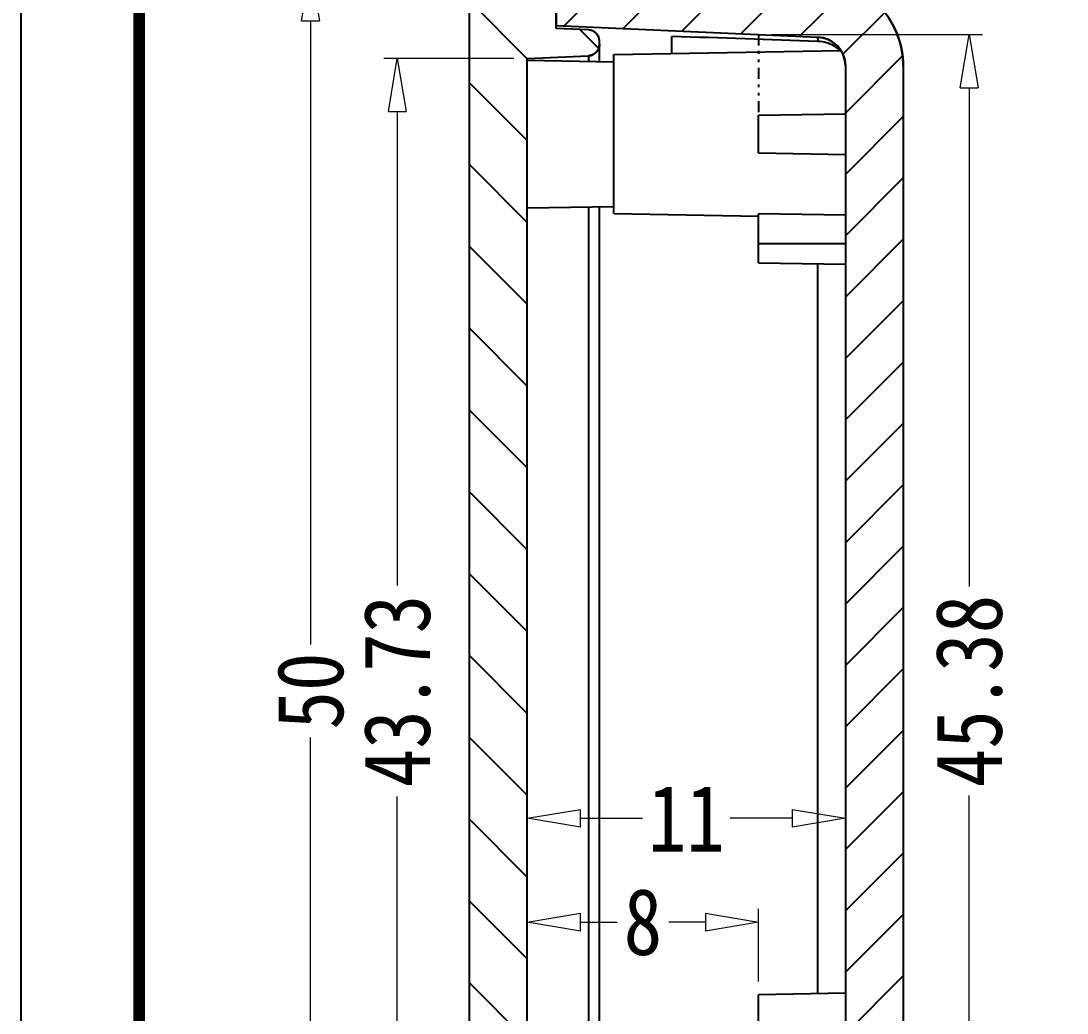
# Model space of a CAD drawing. Header units: millimetres. Extents: x 891 to 1788, y -1993 to 199.
# Drawn here: x 890.85 to 927.02, y 132.61 to 166.9 of the extents above; entities that cross this region are included whole.
import ezdxf

# ---------------------------------------------------------------- set-up
doc = ezdxf.new("R2010")
doc.units = ezdxf.units.MM
doc.linetypes.add('DIVIDE', pattern=[31.75, 12.7, -6.35, 0, -6.35, 0, -6.35])
doc.layers.add('dim', color=3, linetype='Continuous', lineweight=9)
doc.layers.add('from', color=7, linetype='Continuous')
doc.styles.add('FFS', font='', dxfattribs={"width": 0.85})
doc.styles.get('FFS').set_extended_font_data('FangSong_GB2312')
doc.dimstyles.new('YanXiu', dxfattribs={"dimtxt": 2.5, "dimasz": 2.2, "dimexe": 1, "dimexo": 0.6, "dimgap": 0.66, "dimtad": 0, "dimzin": 9, "dimdsep": 46, "dimtxsty": 'FFS', "dimblk": 'CLOSEDBLANK', "dimcen": 0, "dimclrd": 256, "dimclre": 131, "dimclrt": 42, "dimazin": 0, "dimtfac": 1, "dimtofl": 0, "dimtmove": 0, "dimatfit": 3, "dimldrblk": 'CLOSEDBLANK', "dimfxl": 1, "dimlwd": 5, "dimlwe": 5, "dimarcsym": 0})

# ---------------------------------------------------------------- blocks, each defined once
blk = doc.blocks.new('_ClosedBlank')
at = {"color": 0, "linetype": 'ByBlock', "lineweight": -2}
for p, q in [((-1, 0.167), (0, 0)), ((-1, 0.167), (-1, -0.167)), ((0, 0), (-1, -0.167))]:
    blk.add_line(p, q, dxfattribs=at)
blk = doc.blocks.new('*D19')
at = {"layer": 'Defpoints', "color": 0}
for p in [(908.356, 165.605), (903.862, 121.875), (908.356, 121.875)]:
    blk.add_point(p, dxfattribs=at)
at = {"layer": 'dim', "color": 131, "lineweight": 5}
for p, q in [((907.896, 165.605), (903.403, 165.605)), ((907.896, 121.875), (903.403, 121.875))]:
    blk.add_line(p, q, dxfattribs=at)
at = {"layer": 'dim', "lineweight": 5}
for p, q in [((903.862, 163.765), (903.862, 147.386)), ((903.862, 123.715), (903.862, 140.094))]:
    blk.add_line(p, q, dxfattribs=at)
at = {"layer": 'dim', "lineweight": 5, "xscale": 1.84, "yscale": 1.84, "zscale": 1.84}
for p, rotation in [((903.862, 165.605), 90), ((903.862, 121.875), 270)]:
    blk.add_blockref('_ClosedBlank', p, dxfattribs=dict(at, rotation=rotation))
at = {"layer": 'dim', "color": 42, "insert": (903.862, 143.74), "char_height": 2.3, "attachment_point": 5, "rotation": 90, "style": 'FFS'}
blk.add_mtext('43.73', dxfattribs=at)
blk = doc.blocks.new('*D20')
at = {"layer": 'Defpoints', "color": 0}
for p in [(909.356, 168.74), (900.862, 118.74), (909.356, 118.74)]:
    blk.add_point(p, dxfattribs=at)
at = {"layer": 'dim', "color": 131, "lineweight": 5}
for p, q in [((908.896, 168.74), (900.403, 168.74)), ((908.896, 118.74), (900.403, 118.74))]:
    blk.add_line(p, q, dxfattribs=at)
at = {"layer": 'dim', "lineweight": 5}
for p, q in [((900.862, 166.9), (900.862, 145.351)), ((900.862, 120.58), (900.862, 142.128))]:
    blk.add_line(p, q, dxfattribs=at)
at = {"layer": 'dim', "lineweight": 5, "xscale": 1.84, "yscale": 1.84, "zscale": 1.84}
for p, rotation in [((900.862, 168.74), 90), ((900.862, 118.74), 270)]:
    blk.add_blockref('_ClosedBlank', p, dxfattribs=dict(at, rotation=rotation))
at = {"layer": 'dim', "color": 42, "insert": (900.862, 143.74), "char_height": 2.3, "attachment_point": 5, "rotation": 90, "style": 'FFS'}
blk.add_mtext('50', dxfattribs=at)
blk = doc.blocks.new('*D21')
at = {"layer": 'Defpoints', "color": 0}
for p in [(908.356, 135.749), (908.356, 134.476, 0), (916.356, 133.24, 0)]:
    blk.add_point(p, dxfattribs=at)
at = {"layer": 'dim', "color": 131, "lineweight": 5}
for p, q in [((908.356, 134.936), (908.356, 136.209)), ((916.356, 133.699), (916.356, 136.209))]:
    blk.add_line(p, q, dxfattribs=at)
at = {"layer": 'dim', "lineweight": 5}
for p, q in [((910.196, 135.749), (911.463, 135.749)), ((914.516, 135.749), (913.249, 135.749))]:
    blk.add_line(p, q, dxfattribs=at)
at = {"layer": 'dim', "lineweight": 5, "xscale": 1.84, "yscale": 1.84, "zscale": 1.84, "rotation": 180}
blk.add_blockref('_ClosedBlank', (908.356, 135.749), dxfattribs=at)
at = {"layer": 'dim', "lineweight": 5, "xscale": 1.84, "yscale": 1.84, "zscale": 1.84}
blk.add_blockref('_ClosedBlank', (916.356, 135.749), dxfattribs=at)
at = {"layer": 'dim', "color": 42, "insert": (912.356, 135.749), "char_height": 2.3, "attachment_point": 5, "style": 'FFS'}
blk.add_mtext('8', dxfattribs=at)
blk = doc.blocks.new('*D22')
at = {"layer": 'Defpoints', "color": 0}
for p in [(908.356, 139.343), (908.356, 137.304, 0), (919.356, 136.138, 0)]:
    blk.add_point(p, dxfattribs=at)
at = {"layer": 'dim', "color": 131, "lineweight": 5}
for p, q in [((908.356, 137.764), (908.356, 139.803)), ((919.356, 136.598), (919.356, 139.803))]:
    blk.add_line(p, q, dxfattribs=at)
at = {"layer": 'dim', "lineweight": 5}
for p, q in [((910.196, 139.343), (912.339, 139.343)), ((917.516, 139.343), (915.372, 139.343))]:
    blk.add_line(p, q, dxfattribs=at)
at = {"layer": 'dim', "lineweight": 5, "xscale": 1.84, "yscale": 1.84, "zscale": 1.84, "rotation": 180}
blk.add_blockref('_ClosedBlank', (908.356, 139.343), dxfattribs=at)
at = {"layer": 'dim', "lineweight": 5, "xscale": 1.84, "yscale": 1.84, "zscale": 1.84}
blk.add_blockref('_ClosedBlank', (919.356, 139.343), dxfattribs=at)
at = {"layer": 'dim', "color": 42, "insert": (913.856, 139.343), "char_height": 2.3, "attachment_point": 5, "style": 'FFS'}
blk.add_mtext('11', dxfattribs=at)
blk = doc.blocks.new('*D24')
at = {"layer": 'Defpoints', "color": 0}
for p in [(916.356, 166.432), (923.635, 166.432), (916.356, 121.047)]:
    blk.add_point(p, dxfattribs=at)
at = {"layer": 'dim', "color": 131, "lineweight": 5}
for p, q in [((916.816, 166.432), (924.095, 166.432)), ((916.816, 121.047), (924.095, 121.047))]:
    blk.add_line(p, q, dxfattribs=at)
at = {"layer": 'dim', "lineweight": 5}
for p, q in [((923.635, 164.592), (923.635, 147.354)), ((923.635, 122.887), (923.635, 140.125))]:
    blk.add_line(p, q, dxfattribs=at)
at = {"layer": 'dim', "lineweight": 5, "xscale": 1.84, "yscale": 1.84, "zscale": 1.84}
for p, rotation in [((923.635, 166.432), 90), ((923.635, 121.047), 270)]:
    blk.add_blockref('_ClosedBlank', p, dxfattribs=dict(at, rotation=rotation))
at = {"layer": 'dim', "color": 42, "insert": (923.635, 143.74), "char_height": 2.3, "attachment_point": 5, "rotation": 90, "style": 'FFS'}
blk.add_mtext('45.38', dxfattribs=at)

msp = doc.modelspace()

# ---------------------------------------------------------------- hatches: boundary and pattern name
at = {"linetype": 'Continuous'}
h = msp.add_hatch(dxfattribs=at)
h.set_pattern_fill('DEFAULT__2', color=40, scale=2, angle=135, style=0, pattern_type=0)
h.set_pattern_definition([(135, (1502.752, -392.0378), (-1.4142136, -1.4142136), [])])
edge = h.paths.add_edge_path()
edge.add_line((909.356, 111.058), (909.356, 112.458))
edge.add_spline(control_points=[(909.356, 111.058), (909.356, 110.796), (909.172, 110.61), (908.91, 110.608)], knot_values=[0, 0, 0, 0, 1, 1, 1, 1], weights=[1, 0.80679, 0.80679, 1], degree=3, periodic=0)
edge.add_line((908.91, 110.608), (906.86, 110.59))
edge.add_spline(control_points=[(906.356, 111.09), (906.356, 110.795), (906.565, 110.587), (906.86, 110.59)], knot_values=[0, 0, 0, 0, 1, 1, 1, 1], weights=[1, 0.802676, 0.802676, 1], degree=3, periodic=0)
edge.add_line((906.356, 111.09), (906.356, 113.09))
edge.add_line((908.882, 112.957), (906.356, 113.09))
edge.add_spline(control_points=[(909.356, 112.458), (909.356, 112.739), (909.163, 112.943), (908.882, 112.957)], knot_values=[0, 0, 0, 0, 1, 1, 1, 1], weights=[1, 0.816916, 0.816916, 1], degree=3, periodic=0)
edge = h.paths.add_edge_path()
edge.add_line((909.356, 117.221), (909.356, 120.842))
edge.add_spline(control_points=[(909.356, 117.221), (909.356, 116.94), (909.163, 116.737), (908.882, 116.722)], knot_values=[0, 0, 0, 0, 1, 1, 1, 1], weights=[1, 0.816916, 0.816916, 1], degree=3, periodic=0)
edge.add_line((908.882, 116.722), (906.356, 116.59))
edge.add_line((906.356, 116.59), (906.356, 170.89))
edge.add_line((908.882, 170.757), (906.356, 170.89))
edge.add_spline(control_points=[(909.356, 170.258), (909.356, 170.539), (909.163, 170.743), (908.882, 170.757)], knot_values=[0, 0, 0, 0, 1, 1, 1, 1], weights=[1, 0.816916, 0.816916, 1], degree=3, periodic=0)
edge.add_line((909.356, 166.638), (909.356, 170.258))
edge.add_line((910.473, 166.589), (909.356, 166.638))
edge.add_spline(control_points=[(910.856, 166.189), (910.856, 166.416), (910.699, 166.579), (910.473, 166.589)], knot_values=[0, 0, 0, 0, 1, 1, 1, 1], weights=[1, 0.814909, 0.814909, 1], degree=3, periodic=0)
edge.add_line((910.856, 166.097), (910.856, 166.189))
edge.add_spline(control_points=[(910.856, 166.097), (910.856, 165.871), (910.699, 165.707), (910.473, 165.697)], knot_values=[0, 0, 0, 0, 1, 1, 1, 1], weights=[1, 0.814909, 0.814909, 1], degree=3, periodic=0)
edge.add_line((908.356, 165.605), (910.473, 165.697))
edge.add_line((908.356, 121.875), (908.356, 165.605))
edge.add_line((908.356, 121.875), (910.473, 121.782))
edge.add_spline(control_points=[(910.856, 121.382), (910.856, 121.609), (910.699, 121.772), (910.473, 121.782)], knot_values=[0, 0, 0, 0, 1, 1, 1, 1], weights=[1, 0.814909, 0.814909, 1], degree=3, periodic=0)
edge.add_line((910.856, 121.29), (910.856, 121.382))
edge.add_spline(control_points=[(910.856, 121.29), (910.856, 121.064), (910.699, 120.9), (910.473, 120.89)], knot_values=[0, 0, 0, 0, 1, 1, 1, 1], weights=[1, 0.814909, 0.814909, 1], degree=3, periodic=0)
edge.add_line((910.473, 120.89), (909.356, 120.842))
edge = h.paths.add_edge_path()
edge.add_line((909.356, 175.021), (909.356, 176.422))
edge.add_spline(control_points=[(909.356, 175.021), (909.356, 174.74), (909.163, 174.537), (908.882, 174.522)], knot_values=[0, 0, 0, 0, 1, 1, 1, 1], weights=[1, 0.816916, 0.816916, 1], degree=3, periodic=0)
edge.add_line((908.882, 174.522), (906.356, 174.39))
edge.add_line((906.356, 174.39), (906.356, 176.39))
edge.add_spline(control_points=[(906.356, 176.39), (906.356, 176.685), (906.565, 176.892), (906.86, 176.89)], knot_values=[0, 0, 0, 0, 1, 1, 1, 1], weights=[1, 0.802676, 0.802676, 1], degree=3, periodic=0)
edge.add_line((908.91, 176.872), (906.86, 176.89))
edge.add_spline(control_points=[(909.356, 176.422), (909.356, 176.684), (909.172, 176.869), (908.91, 176.872)], knot_values=[0, 0, 0, 0, 1, 1, 1, 1], weights=[1, 0.80679, 0.80679, 1], degree=3, periodic=0)
h = msp.add_hatch(dxfattribs=at)
h.set_pattern_fill('DEFAULT__1', color=40, scale=1.5, angle=225, style=0, pattern_type=0)
h.set_pattern_definition([(225, (1502.752, -392.0378), (1.0606602, -1.0606602), [])])
edge = h.paths.add_edge_path()
edge.add_line((909.356, 120.742), (909.356, 118.74))
edge.add_line((909.356, 120.742), (918.399, 121.136))
edge.add_spline(control_points=[(918.399, 121.136), (918.965, 121.161), (919.356, 121.57), (919.356, 122.135)], knot_values=[0, 0, 0, 0, 1, 1, 1, 1], weights=[1, 0.814909, 0.814909, 1], degree=3, periodic=0)
edge.add_line((919.356, 165.344), (919.356, 122.135))
edge.add_spline(control_points=[(918.399, 166.343), (918.965, 166.318), (919.356, 165.91), (919.356, 165.344)], knot_values=[0, 0, 0, 0, 1, 1, 1, 1], weights=[1, 0.814909, 0.814909, 1], degree=3, periodic=0)
edge.add_line((909.356, 166.738), (918.399, 166.343))
edge.add_line((909.356, 168.74), (909.356, 166.738))
edge.add_line((909.356, 168.74), (918.487, 168.341))
edge.add_spline(control_points=[(918.487, 168.341), (920.182, 168.267), (921.356, 167.041), (921.356, 165.344)], knot_values=[0, 0, 0, 0, 1, 1, 1, 1], weights=[1, 0.814909, 0.814909, 1], degree=3, periodic=0)
edge.add_line((921.356, 165.344), (921.356, 122.135))
edge.add_spline(control_points=[(918.487, 119.138), (920.182, 119.212), (921.356, 120.438), (921.356, 122.135)], knot_values=[0, 0, 0, 0, 1, 1, 1, 1], weights=[1, 0.814909, 0.814909, 1], degree=3, periodic=0)
edge.add_line((909.356, 118.74), (918.487, 119.138))

# ---------------------------------------------------------------- linework, layer by layer
at = {"color": 7, "linetype": 'Continuous'}
for p, q in [((906.356, 111.09, 0), (906.356, 176.39, 0)), ((909.356, 166.638, 0), (909.356, 176.422, 0)), ((906.356, 116.59, 0), (906.356, 170.89, 0)), ((909.356, 166.638, 0), (909.356, 170.258, 0)), ((909.356, 168.74, 0), (909.356, 166.738, 0)), ((909.356, 166.738, 0), (918.399, 166.343, 0)), ((909.356, 166.738, 0), (918.399, 166.343, 0)), ((910.473, 166.589, 0), (909.356, 166.638, 0)), ((910.473, 166.589, 0), (909.356, 166.638, 0)), ((910.856, 165.498, 0), (910.856, 166.189, 0)), ((910.856, 166.097, 0), (910.856, 166.189, 0)), ((913.356, 165.775, 0), (913.356, 166.366, 0)), ((918.414, 166.189, 0), (918.394, 166.189, 0)), ((908.356, 165.605, 0), (910.473, 165.697, 0)), ((908.356, 165.605, 0), (910.473, 165.697, 0)), ((910.473, 165.697, 0), (910.473, 165.505, 0)), ((911.356, 165.74, 0), (919.202, 165.877, 0)), ((911.356, 160.24, 0), (911.356, 165.74, 0)), ((908.356, 121.875, 0), (908.356, 165.605, 0)), ((908.356, 121.875, 0), (908.356, 165.605, 0)), ((908.356, 165.542, 0), (911.356, 165.49, 0)), ((919.356, 165.344, 0), (919.356, 122.135, 0)), ((919.356, 165.344, 0), (919.356, 122.135, 0)), ((921.356, 165.344, 0), (921.356, 122.135, 0)), ((921.356, 165.344, 0), (921.356, 122.135, 0)), ((916.356, 163.64, 0), (919.356, 163.692, 0)), ((916.356, 162.34, 0), (916.356, 163.64, 0)), ((916.356, 162.34, 0), (919.356, 162.287, 0)), ((908.356, 160.437, 0), (911.356, 160.49, 0)), ((910.473, 160.474, 0), (910.473, 121.782, 0)), ((910.856, 121.29, 0), (910.856, 160.481, 0)), ((911.356, 160.24, 0), (916.356, 160.152, 0)), ((919.356, 160.187, 0), (916.356, 160.228, 0)), ((916.356, 158.542, 0), (916.356, 160.228, 0)), ((919.356, 159.192, 0), (916.356, 159.192, 0)), ((916.356, 158.542, 0), (919.356, 158.49, 0)), ((918.399, 133.275, 0), (918.399, 158.506, 0)), ((919.356, 133.292, 0), (916.356, 133.24, 0)), ((916.356, 129.24, 0), (916.356, 133.24, 0))]:
    msp.add_line(p, q, dxfattribs=at)
at = {"color": 2, "linetype": 'DIVIDE', "ltscale": 0.03}
msp.add_line((916.356, 166.432, 0), (916.356, 163.64, 0), dxfattribs=at)
at = {"color": 7, "linetype": 'Continuous'}
for centre, radius, start, end in [((918.356, 165.344, 0), 3, 0, 87.5), ((910.456, 166.189, 0), 0.4, 0, 87.5), ((910.456, 166.097, 0), 0.4, 272.5, 0), ((918.356, 165.344, 0), 1, 0, 87.5), ((918.614, 165.374, 0), 0.747, 42.3102, 43.4134)]:
    msp.add_arc(centre, radius, start, end, dxfattribs=at)
msp.add_ellipse((890.711, 166.05, 0), major_axis=(-85.935, 2.692), ratio=0.012354, start_param=-1.8984, end_param=-1.837072, dxfattribs=at)
for points, start_tangent, end_tangent in [([(918.487, 168.341, 0), (918.519, 168.339, 0), (918.552, 168.337, 0), (918.584, 168.335, 0), (918.617, 168.332, 0), (918.65, 168.329, 0), (918.683, 168.326, 0), (918.716, 168.322, 0), (918.749, 168.318, 0), (918.783, 168.313, 0), (918.816, 168.308, 0), (918.849, 168.303, 0), (918.883, 168.297, 0), (918.916, 168.291, 0), (918.95, 168.284, 0), (918.983, 168.277, 0), (919.017, 168.27, 0), (919.051, 168.262, 0), (919.084, 168.254, 0), (919.118, 168.245, 0), (919.152, 168.236, 0), (919.186, 168.227, 0), (919.219, 168.217, 0), (919.253, 168.207, 0), (919.287, 168.196, 0), (919.32, 168.185, 0), (919.354, 168.173, 0), (919.388, 168.161, 0), (919.421, 168.148, 0), (919.455, 168.135, 0), (919.488, 168.122, 0), (919.521, 168.108, 0), (919.554, 168.094, 0), (919.588, 168.079, 0), (919.621, 168.064, 0), (919.653, 168.049, 0), (919.686, 168.033, 0), (919.719, 168.016, 0), (919.751, 167.999, 0), (919.784, 167.982, 0), (919.816, 167.964, 0), (919.848, 167.946, 0), (919.88, 167.928, 0), (919.912, 167.909, 0), (919.943, 167.889, 0), (919.975, 167.87, 0), (920.006, 167.849, 0), (920.037, 167.829, 0), (920.067, 167.808, 0), (920.098, 167.786, 0), (920.128, 167.764, 0), (920.158, 167.742, 0), (920.188, 167.719, 0), (920.217, 167.696, 0), (920.247, 167.673, 0), (920.276, 167.649, 0), (920.304, 167.625, 0), (920.333, 167.6, 0), (920.361, 167.575, 0), (920.389, 167.55, 0), (920.416, 167.524, 0), (920.443, 167.498, 0), (920.47, 167.472, 0), (920.497, 167.445, 0), (920.523, 167.418, 0), (920.549, 167.391, 0), (920.574, 167.363, 0), (920.599, 167.335, 0), (920.624, 167.307, 0), (920.649, 167.278, 0), (920.673, 167.25, 0), (920.696, 167.22, 0), (920.72, 167.191, 0), (920.743, 167.161, 0), (920.765, 167.131, 0), (920.787, 167.101, 0), (920.809, 167.071, 0), (920.83, 167.04, 0), (920.851, 167.009, 0), (920.872, 166.978, 0), (920.892, 166.946, 0), (920.912, 166.915, 0), (920.931, 166.883, 0), (920.95, 166.851, 0), (920.968, 166.819, 0), (920.986, 166.786, 0), (921.004, 166.754, 0), (921.021, 166.721, 0), (921.038, 166.688, 0), (921.054, 166.655, 0), (921.07, 166.622, 0), (921.085, 166.589, 0), (921.1, 166.556, 0), (921.115, 166.522, 0), (921.129, 166.489, 0), (921.142, 166.455, 0), (921.156, 166.421, 0), (921.168, 166.387, 0), (921.181, 166.354, 0), (921.193, 166.32, 0), (921.204, 166.286, 0), (921.215, 166.252, 0), (921.226, 166.218, 0), (921.236, 166.184, 0), (921.246, 166.149, 0), (921.255, 166.115, 0), (921.264, 166.081, 0), (921.272, 166.047, 0), (921.28, 166.013, 0), (921.288, 165.979, 0), (921.295, 165.945, 0), (921.302, 165.911, 0), (921.308, 165.877, 0), (921.314, 165.843, 0), (921.32, 165.809, 0), (921.325, 165.775, 0), (921.329, 165.741, 0), (921.334, 165.708, 0), (921.338, 165.674, 0), (921.341, 165.641, 0), (921.344, 165.607, 0), (921.347, 165.574, 0), (921.349, 165.541, 0), (921.351, 165.508, 0), (921.353, 165.475, 0), (921.354, 165.442, 0), (921.355, 165.409, 0), (921.356, 165.376, 0), (921.356, 165.344, 0)], (0.999048, -0.043619), (0, -1)), ([(910.856, 166.189, 0), (910.856, 166.194, 0), (910.856, 166.198, 0), (910.856, 166.202, 0), (910.855, 166.207, 0), (910.855, 166.211, 0), (910.855, 166.215, 0), (910.855, 166.22, 0), (910.854, 166.224, 0), (910.854, 166.229, 0), (910.853, 166.233, 0), (910.853, 166.238, 0), (910.852, 166.242, 0), (910.852, 166.247, 0), (910.851, 166.251, 0), (910.85, 166.256, 0), (910.849, 166.26, 0), (910.849, 166.265, 0), (910.848, 166.269, 0), (910.847, 166.274, 0), (910.846, 166.278, 0), (910.845, 166.283, 0), (910.844, 166.288, 0), (910.842, 166.292, 0), (910.841, 166.297, 0), (910.84, 166.301, 0), (910.839, 166.306, 0), (910.837, 166.31, 0), (910.836, 166.315, 0), (910.834, 166.319, 0), (910.833, 166.324, 0), (910.831, 166.328, 0), (910.829, 166.333, 0), (910.827, 166.337, 0), (910.826, 166.342, 0), (910.824, 166.346, 0), (910.822, 166.351, 0), (910.82, 166.355, 0), (910.818, 166.36, 0), (910.816, 166.364, 0), (910.813, 166.369, 0), (910.811, 166.373, 0), (910.809, 166.377, 0), (910.807, 166.382, 0), (910.804, 166.386, 0), (910.802, 166.39, 0), (910.799, 166.394, 0), (910.797, 166.399, 0), (910.794, 166.403, 0), (910.791, 166.407, 0), (910.789, 166.411, 0), (910.786, 166.415, 0), (910.783, 166.419, 0), (910.78, 166.424, 0), (910.777, 166.428, 0), (910.774, 166.432, 0), (910.771, 166.436, 0), (910.768, 166.439, 0), (910.765, 166.443, 0), (910.762, 166.447, 0), (910.758, 166.451, 0), (910.755, 166.455, 0), (910.752, 166.459, 0), (910.748, 166.462, 0), (910.745, 166.466, 0), (910.741, 166.469, 0), (910.738, 166.473, 0), (910.734, 166.477, 0), (910.731, 166.48, 0), (910.727, 166.483, 0), (910.723, 166.487, 0), (910.719, 166.49, 0), (910.716, 166.493, 0), (910.712, 166.497, 0), (910.708, 166.5, 0), (910.704, 166.503, 0), (910.7, 166.506, 0), (910.696, 166.509, 0), (910.692, 166.512, 0), (910.688, 166.515, 0), (910.684, 166.518, 0), (910.68, 166.521, 0), (910.676, 166.523, 0), (910.672, 166.526, 0), (910.668, 166.529, 0), (910.663, 166.531, 0), (910.659, 166.534, 0), (910.655, 166.536, 0), (910.651, 166.539, 0), (910.646, 166.541, 0), (910.642, 166.543, 0), (910.638, 166.546, 0), (910.633, 166.548, 0), (910.629, 166.55, 0), (910.624, 166.552, 0), (910.62, 166.554, 0), (910.616, 166.556, 0), (910.611, 166.558, 0), (910.607, 166.56, 0), (910.602, 166.561, 0), (910.598, 166.563, 0), (910.593, 166.565, 0), (910.589, 166.566, 0), (910.584, 166.568, 0), (910.58, 166.569, 0), (910.575, 166.571, 0), (910.571, 166.572, 0), (910.566, 166.574, 0), (910.562, 166.575, 0), (910.557, 166.576, 0), (910.553, 166.577, 0), (910.549, 166.578, 0), (910.544, 166.579, 0), (910.54, 166.58, 0), (910.535, 166.581, 0), (910.531, 166.582, 0), (910.526, 166.583, 0), (910.522, 166.584, 0), (910.517, 166.585, 0), (910.513, 166.585, 0), (910.508, 166.586, 0), (910.504, 166.586, 0), (910.499, 166.587, 0), (910.495, 166.587, 0), (910.491, 166.588, 0), (910.486, 166.588, 0), (910.482, 166.588, 0), (910.478, 166.589, 0), (910.473, 166.589, 0)], (0, 1), (-0.999048, 0.043619)), ([(910.856, 166.097, 0), (910.856, 166.092, 0), (910.856, 166.088, 0), (910.856, 166.084, 0), (910.855, 166.079, 0), (910.855, 166.075, 0), (910.855, 166.071, 0), (910.855, 166.066, 0), (910.854, 166.062, 0), (910.854, 166.057, 0), (910.853, 166.053, 0), (910.853, 166.048, 0), (910.852, 166.044, 0), (910.852, 166.039, 0), (910.851, 166.035, 0), (910.85, 166.03, 0), (910.849, 166.026, 0), (910.849, 166.021, 0), (910.848, 166.017, 0), (910.847, 166.012, 0), (910.846, 166.008, 0), (910.845, 166.003, 0), (910.844, 165.998, 0), (910.842, 165.994, 0), (910.841, 165.989, 0), (910.84, 165.985, 0), (910.839, 165.98, 0), (910.837, 165.976, 0), (910.836, 165.971, 0), (910.834, 165.967, 0), (910.833, 165.962, 0), (910.831, 165.958, 0), (910.829, 165.953, 0), (910.827, 165.949, 0), (910.826, 165.944, 0), (910.824, 165.94, 0), (910.822, 165.935, 0), (910.82, 165.931, 0), (910.818, 165.926, 0), (910.816, 165.922, 0), (910.813, 165.918, 0), (910.811, 165.913, 0), (910.809, 165.909, 0), (910.807, 165.904, 0), (910.804, 165.9, 0), (910.802, 165.896, 0), (910.799, 165.892, 0), (910.797, 165.887, 0), (910.794, 165.883, 0), (910.791, 165.879, 0), (910.789, 165.875, 0), (910.786, 165.871, 0), (910.783, 165.867, 0), (910.78, 165.863, 0), (910.777, 165.858, 0), (910.774, 165.854, 0), (910.771, 165.851, 0), (910.768, 165.847, 0), (910.765, 165.843, 0), (910.762, 165.839, 0), (910.758, 165.835, 0), (910.755, 165.831, 0), (910.752, 165.828, 0), (910.748, 165.824, 0), (910.745, 165.82, 0), (910.741, 165.817, 0), (910.738, 165.813, 0), (910.734, 165.81, 0), (910.731, 165.806, 0), (910.727, 165.803, 0), (910.723, 165.799, 0), (910.719, 165.796, 0), (910.716, 165.793, 0), (910.712, 165.789, 0), (910.708, 165.786, 0), (910.704, 165.783, 0), (910.7, 165.78, 0), (910.696, 165.777, 0), (910.692, 165.774, 0), (910.688, 165.771, 0), (910.684, 165.768, 0), (910.68, 165.765, 0), (910.676, 165.763, 0), (910.672, 165.76, 0), (910.668, 165.757, 0), (910.663, 165.755, 0), (910.659, 165.752, 0), (910.655, 165.75, 0), (910.651, 165.747, 0), (910.646, 165.745, 0), (910.642, 165.743, 0), (910.638, 165.74, 0), (910.633, 165.738, 0), (910.629, 165.736, 0), (910.624, 165.734, 0), (910.62, 165.732, 0), (910.616, 165.73, 0), (910.611, 165.728, 0), (910.607, 165.726, 0), (910.602, 165.725, 0), (910.598, 165.723, 0), (910.593, 165.721, 0), (910.589, 165.72, 0), (910.584, 165.718, 0), (910.58, 165.717, 0), (910.575, 165.715, 0), (910.571, 165.714, 0), (910.566, 165.712, 0), (910.562, 165.711, 0), (910.557, 165.71, 0), (910.553, 165.709, 0), (910.549, 165.708, 0), (910.544, 165.707, 0), (910.54, 165.706, 0), (910.535, 165.705, 0), (910.531, 165.704, 0), (910.526, 165.703, 0), (910.522, 165.702, 0), (910.517, 165.702, 0), (910.513, 165.701, 0), (910.508, 165.7, 0), (910.504, 165.7, 0), (910.499, 165.699, 0), (910.495, 165.699, 0), (910.491, 165.698, 0), (910.486, 165.698, 0), (910.482, 165.698, 0), (910.478, 165.697, 0), (910.473, 165.697, 0)], (0, -1), (-0.999048, -0.043619)), ([(918.414, 166.189, 0), (918.411, 166.273, 0), (918.406, 166.325, 0), (918.399, 166.343, 0)], (-0.02995, 0.999551), (-0.99898, 0.045165)), ([(918.399, 166.343, 0), (918.41, 166.342, 0), (918.421, 166.342, 0), (918.432, 166.341, 0), (918.443, 166.34, 0), (918.454, 166.339, 0), (918.465, 166.338, 0), (918.476, 166.337, 0), (918.487, 166.335, 0), (918.498, 166.334, 0), (918.509, 166.332, 0), (918.52, 166.33, 0), (918.531, 166.328, 0), (918.543, 166.326, 0), (918.554, 166.324, 0), (918.565, 166.322, 0), (918.576, 166.319, 0), (918.587, 166.317, 0), (918.599, 166.314, 0), (918.61, 166.311, 0), (918.621, 166.308, 0), (918.632, 166.305, 0), (918.644, 166.302, 0), (918.655, 166.298, 0), (918.666, 166.294, 0), (918.677, 166.291, 0), (918.689, 166.287, 0), (918.7, 166.283, 0), (918.711, 166.279, 0), (918.722, 166.274, 0), (918.733, 166.27, 0), (918.744, 166.265, 0), (918.755, 166.261, 0), (918.766, 166.256, 0), (918.777, 166.251, 0), (918.788, 166.245, 0), (918.799, 166.24, 0), (918.81, 166.235, 0), (918.821, 166.229, 0), (918.832, 166.223, 0), (918.843, 166.217, 0), (918.853, 166.211, 0), (918.864, 166.205, 0), (918.874, 166.199, 0), (918.885, 166.192, 0), (918.895, 166.186, 0), (918.906, 166.179, 0), (918.916, 166.172, 0), (918.926, 166.165, 0), (918.937, 166.158, 0), (918.947, 166.151, 0), (918.957, 166.143, 0), (918.967, 166.136, 0), (918.976, 166.128, 0), (918.986, 166.12, 0), (918.996, 166.112, 0), (919.005, 166.104, 0), (919.015, 166.096, 0), (919.024, 166.088, 0), (919.033, 166.079, 0), (919.043, 166.071, 0), (919.052, 166.062, 0), (919.061, 166.053, 0), (919.069, 166.044, 0), (919.078, 166.035, 0), (919.087, 166.026, 0), (919.095, 166.017, 0), (919.104, 166.008, 0), (919.112, 165.998, 0), (919.12, 165.989, 0), (919.128, 165.979, 0), (919.136, 165.969, 0), (919.144, 165.96, 0), (919.151, 165.95, 0), (919.159, 165.94, 0), (919.166, 165.93, 0), (919.174, 165.919, 0), (919.181, 165.909, 0), (919.188, 165.899, 0), (919.195, 165.888, 0), (919.201, 165.878, 0), (919.208, 165.867, 0), (919.214, 165.857, 0), (919.221, 165.846, 0), (919.227, 165.835, 0), (919.233, 165.825, 0), (919.239, 165.814, 0), (919.244, 165.803, 0), (919.25, 165.792, 0), (919.255, 165.781, 0), (919.261, 165.77, 0), (919.266, 165.759, 0), (919.271, 165.748, 0), (919.275, 165.737, 0), (919.28, 165.725, 0), (919.285, 165.714, 0), (919.289, 165.703, 0), (919.293, 165.692, 0), (919.297, 165.68, 0), (919.301, 165.669, 0), (919.305, 165.658, 0), (919.309, 165.646, 0), (919.312, 165.635, 0), (919.316, 165.624, 0), (919.319, 165.612, 0), (919.322, 165.601, 0), (919.325, 165.59, 0), (919.328, 165.578, 0), (919.331, 165.567, 0), (919.333, 165.556, 0), (919.336, 165.544, 0), (919.338, 165.533, 0), (919.34, 165.522, 0), (919.342, 165.51, 0), (919.344, 165.499, 0), (919.345, 165.488, 0), (919.347, 165.476, 0), (919.348, 165.465, 0), (919.35, 165.454, 0), (919.351, 165.443, 0), (919.352, 165.432, 0), (919.353, 165.421, 0), (919.354, 165.409, 0), (919.354, 165.398, 0), (919.355, 165.387, 0), (919.355, 165.376, 0), (919.356, 165.366, 0), (919.356, 165.355, 0), (919.356, 165.344, 0)], (0.999048, -0.043619), (0, -1)), ([(919.157, 165.888, 0), (918.961, 166.04, 0), (918.703, 166.146, 0), (918.414, 166.189, 0)], (-0.687251, 0.72642), (-0.999369, 0.035507))]:
    msp.add_spline(points, degree=3, dxfattribs=dict(at, start_tangent=start_tangent, end_tangent=end_tangent))
at = {"layer": 'from', "elevation": 0}
msp.add_lwpolyline([(890.85, 33.965), (1127.893, 33.965), (1127.893, 198.688), (890.85, 198.688)], close=True, dxfattribs=at)
at = {"layer": 'from', "const_width": 0.409, "elevation": 0}
msp.add_lwpolyline([(894.936, 38.05), (894.936, 194.603), (1123.807, 194.603), (1123.807, 38.05), (894.936, 38.05)], dxfattribs=at)

# ---------------------------------------------------------------- dimensions: what is measured, and where the dimension line sits
at = {"layer": 'dim'}
for base, p1, p2, picture, middle in [((900.862, 118.74, 0), (909.356, 168.74, 0), (909.356, 118.74, 0), '*D20', (900.862, 143.74, 0)), ((923.6348, 166.4321, 0), (916.3558, 121.0472, 0), (916.3558, 166.4321, 0), '*D24', (923.6348, 143.7396, 0)), ((903.862, 121.875, 0), (908.356, 165.605, 0), (908.356, 121.875, 0), '*D19', (903.862, 143.74, 0))]:
    dim = msp.add_linear_dim(base=base, p1=p1, p2=p2, angle=90, dimstyle='YanXiu', override={"dimtxt": 2.3, "dimasz": 1.84, "dimexe": 0.45977, "dimexo": 0.45977, "dimgap": 0.45977, "dimzin": 8}, dxfattribs=at)
    dim.commit()
    dim.dimension.update_dxf_attribs({"geometry": picture, "text_midpoint": middle, "dimtype": 160})
dim = msp.add_linear_dim(base=(908.356, 139.343, 0), p1=(919.356, 136.138, 0), p2=(908.356, 137.304, 0), dimstyle='YanXiu', override={"dimtxt": 2.3, "dimasz": 1.84, "dimexe": 0.45977, "dimexo": 0.45977, "dimgap": 0.45977, "dimzin": 8}, dxfattribs=at)
dim.commit()
dim.dimension.update_dxf_attribs({"geometry": '*D22', "text_midpoint": (913.856, 139.343, 0), "dimtype": 160})
dim = msp.add_linear_dim(base=(908.356, 135.749, 0), p1=(916.356, 133.24, 0), p2=(908.356, 134.476, 0), dimstyle='YanXiu', override={"dimtxt": 2.3, "dimasz": 1.84, "dimexe": 0.45977, "dimexo": 0.45977, "dimgap": 0.45977, "dimzin": 8}, dxfattribs=at)
dim.commit()
dim.dimension.update_dxf_attribs({"geometry": '*D21', "text_midpoint": (912.356, 135.749, 0)})

doc.saveas('drawing.dxf')
